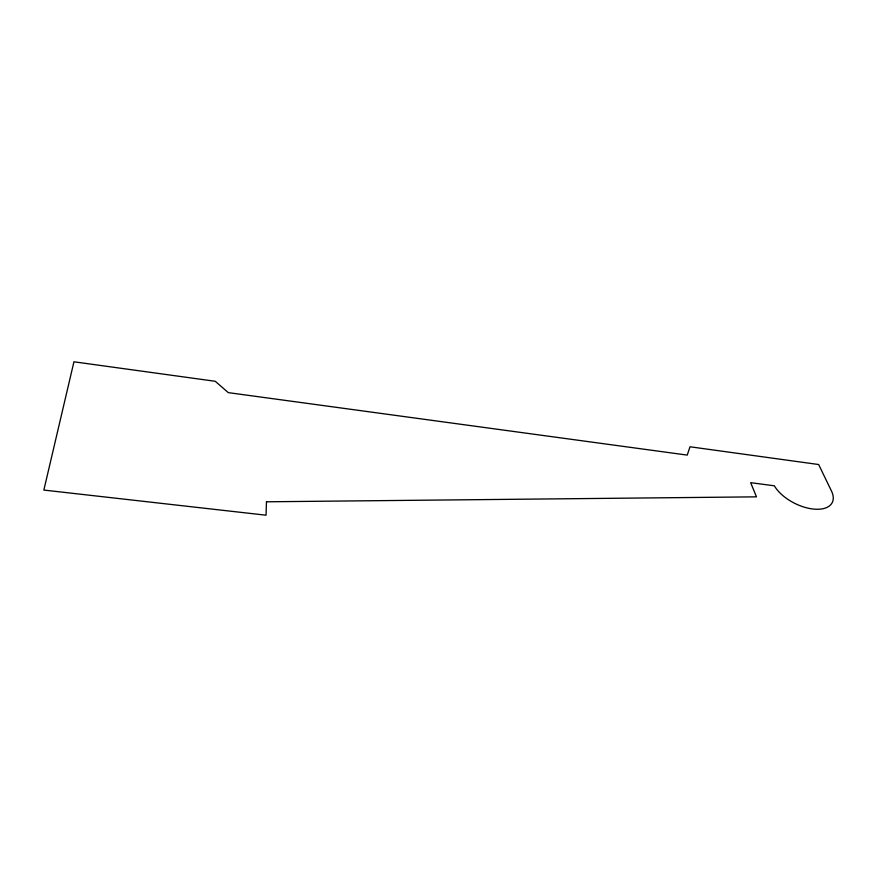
<?xml version="1.0" encoding="UTF-8"?>
<svg xmlns="http://www.w3.org/2000/svg" width="877" height="877" viewBox="0 0 877 877"><rect width="100%" height="100%" fill="white"/><g stroke="black" fill="none" stroke-linecap="round" stroke-linejoin="round"><path stroke-width="1.32" d="M266.465 501.797L266.049 515.205L43.85 490.068L73.942 361.795L215.26 381.287L228.294 392.633L687.228 455.097L690.013 446.777L818.658 464.525L831.506 491.098A33.315 17.562 26.7 0 1 813.9 509.109A33.315 17.562 26.7 0 1 774.358 485.803L750.646 482.668L756.5 496.842L266.465 501.797"/></g></svg>
